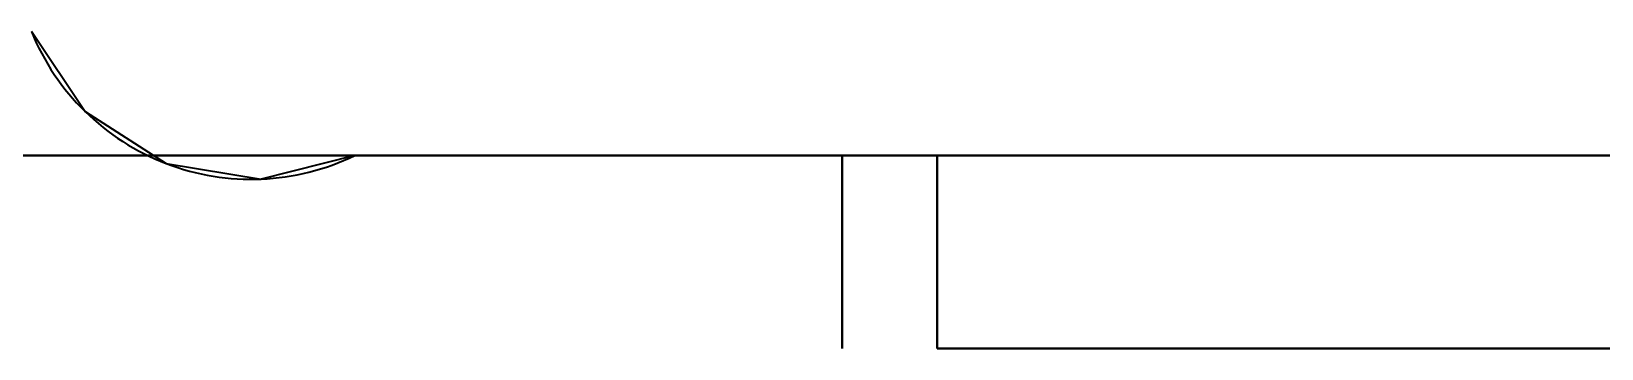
# Model space of a CAD drawing. Header units: millimetres. Extents: x -278 to 308, y -753 to -403.
# Drawn here: x -117.4 to 15, y -609.6 to -582.9 of the extents above; entities that cross this region are included whole.
import ezdxf

# ---------------------------------------------------------------- set-up
doc = ezdxf.new("R2010")
doc.units = ezdxf.units.MM
doc.header["$LTSCALE"] = 5
doc.linetypes.add('AUSGEZOGEN', pattern=[0])
doc.layers.add('2', color=7, linetype='Continuous')

# ---------------------------------------------------------------- blocks, each defined once
blk = doc.blocks.new('AnonymMegaMac_nNn03')
at = {"layer": '2', "color": 7, "linetype": 'AUSGEZOGEN', "lineweight": 35}
for p, q in [((-117.39, -582.87), (-112.86, -589.62)), ((-112.86, -589.62), (-106.03, -594.02)), ((-106.03, -594.02), (-98.01, -595.33)), ((-90.13, -593.34), (-98.01, -595.33)), ((222.97, -593.34), (-90.13, -593.34)), ((222.97, -593.34), (-90.13, -593.34)), ((-90.13, -593.34), (222.97, -593.34)), ((-90.13, -593.34), (222.97, -593.34)), ((222.97, -593.34), (-90.13, -593.34)), ((-90.13, -593.34), (222.97, -593.34))]:
    blk.add_line(p, q, dxfattribs=at)
blk.add_arc((-98.86, -575.35), 20, 202.1152, 295.8838, dxfattribs=at)
blk.add_arc((-98.86, -575.35), 20, 202.1152, 295.8838, dxfattribs=at)
blk.add_arc((-98.86, -575.35), 20, 202.1152, 295.8838, dxfattribs=at)
blk.add_arc((-98.86, -575.35), 20, 202.1152, 295.8838, dxfattribs=at)
blk = doc.blocks.new('AnonymMegaMac_nNn02')
blk.add_blockref('AnonymMegaMac_nNn03', (0, 0))
blk = doc.blocks.new('AnonymMegaMac_nNn01')
blk.add_blockref('AnonymMegaMac_nNn02', (0, 0))
blk = doc.blocks.new('AnonymMegaMac_nNn06')
at = {"layer": '2', "color": 7, "linetype": 'AUSGEZOGEN', "lineweight": 35}
for p, q in [((-90.13, -593.34), (222.97, -593.34)), ((222.97, -593.34), (-90.13, -593.34)), ((-90.13, -593.34), (222.97, -593.34)), ((222.97, -593.34), (-90.13, -593.34)), ((-49.03, -593.34), (-41.03, -593.34)), ((-41.03, -593.34), (-49.03, -593.34)), ((-49.03, -609.64), (-49.03, -593.34)), ((-49.03, -593.34), (-49.03, -609.64)), ((-41.03, -593.34), (-41.03, -609.64)), ((222.97, -593.34), (-41.03, -593.34)), ((-41.03, -609.64), (-41.03, -593.34)), ((-41.03, -593.34), (222.97, -593.34)), ((222.97, -593.34), (-41.03, -593.34)), ((-41.03, -593.34), (222.97, -593.34)), ((-41.03, -609.64), (222.97, -609.64)), ((222.97, -609.64), (-41.03, -609.64)), ((-41.03, -609.64), (222.97, -609.64)), ((222.97, -609.64), (-41.03, -609.64))]:
    blk.add_line(p, q, dxfattribs=at)
blk.add_arc((-98.86, -575.35), 20, 202.1152, 295.8838, dxfattribs=at)
blk.add_arc((-98.86, -575.35), 20, 202.1152, 295.8838, dxfattribs=at)
blk = doc.blocks.new('AnonymMegaMac_nNn05')
blk.add_blockref('AnonymMegaMac_nNn06', (0, 0))
blk = doc.blocks.new('AnonymMegaMac_nNn04')
blk.add_blockref('AnonymMegaMac_nNn05', (0, 0))
blk = doc.blocks.new('AnonymMegaMac_nNn07')
at = {"layer": '2', "color": 7, "linetype": 'AUSGEZOGEN', "lineweight": 35}
for p, q in [((222.97, -593.34), (-90.13, -593.34)), ((-90.13, -593.34), (222.97, -593.34)), ((-90.13, -593.34), (222.97, -593.34)), ((222.97, -593.34), (-90.13, -593.34))]:
    blk.add_line(p, q, dxfattribs=at)
blk.add_arc((-98.86, -575.35), 20, 202.1152, 295.8838, dxfattribs=at)
blk.add_arc((-98.86, -575.35), 20, 202.1152, 295.8838, dxfattribs=at)
blk = doc.blocks.new('AnonymMegaMac_nNn08')
at = {"layer": '2', "color": 7, "linetype": 'AUSGEZOGEN', "lineweight": 35}
for p, q in [((222.97, -593.34), (-90.13, -593.34)), ((-90.13, -593.34), (222.97, -593.34)), ((-90.13, -593.34), (222.97, -593.34)), ((222.97, -593.34), (-90.13, -593.34))]:
    blk.add_line(p, q, dxfattribs=at)
blk.add_arc((-98.86, -575.35), 20, 202.1152, 295.8838, dxfattribs=at)
blk.add_arc((-98.86, -575.35), 20, 202.1152, 295.8838, dxfattribs=at)
blk = doc.blocks.new('AnonymMegaMac_nNn09')
at = {"layer": '2', "color": 7, "linetype": 'AUSGEZOGEN', "lineweight": 35}
for p, q in [((222.97, -593.34), (-90.13, -593.34)), ((-90.13, -593.34), (222.97, -593.34)), ((-90.13, -593.34), (222.97, -593.34)), ((222.97, -593.34), (-90.13, -593.34))]:
    blk.add_line(p, q, dxfattribs=at)
blk.add_arc((-98.86, -575.35), 20, 202.1152, 295.8838, dxfattribs=at)
blk.add_arc((-98.86, -575.35), 20, 202.1152, 295.8838, dxfattribs=at)
blk = doc.blocks.new('AnonymMegaMac_nNn011')
at = {"layer": '2', "color": 7, "linetype": 'AUSGEZOGEN', "lineweight": 35}
for p, q in [((-90.13, -593.34), (222.97, -593.34)), ((222.97, -593.34), (-90.13, -593.34)), ((-90.13, -593.34), (222.97, -593.34)), ((222.97, -593.34), (-90.13, -593.34)), ((-49.03, -593.34), (-41.03, -593.34)), ((-41.03, -593.34), (-49.03, -593.34)), ((-49.03, -609.64), (-49.03, -593.34)), ((-49.03, -593.34), (-49.03, -609.64)), ((-41.03, -593.34), (-41.03, -609.64)), ((222.97, -593.34), (-41.03, -593.34)), ((-41.03, -609.64), (-41.03, -593.34)), ((-41.03, -593.34), (222.97, -593.34)), ((222.97, -593.34), (-41.03, -593.34)), ((-41.03, -593.34), (222.97, -593.34)), ((-41.03, -609.64), (222.97, -609.64)), ((222.97, -609.64), (-41.03, -609.64)), ((-41.03, -609.64), (222.97, -609.64)), ((222.97, -609.64), (-41.03, -609.64))]:
    blk.add_line(p, q, dxfattribs=at)
blk.add_arc((-98.86, -575.35), 20, 202.1152, 295.8838, dxfattribs=at)
blk.add_arc((-98.86, -575.35), 20, 202.1152, 295.8838, dxfattribs=at)
blk = doc.blocks.new('AnonymMegaMac_nNn010')
blk.add_blockref('AnonymMegaMac_nNn011', (0, 0))
blk = doc.blocks.new('AnonymMegaMac_nNn014')
at = {"layer": '2', "color": 7, "linetype": 'AUSGEZOGEN', "lineweight": 35}
for p, q in [((-117.39, -582.87), (-112.86, -589.62)), ((-112.86, -589.62), (-106.03, -594.02)), ((-106.03, -594.02), (-98.01, -595.33)), ((-90.13, -593.34), (-98.01, -595.33)), ((222.97, -593.34), (-90.13, -593.34)), ((222.97, -593.34), (-90.13, -593.34)), ((-90.13, -593.34), (222.97, -593.34)), ((-90.13, -593.34), (222.97, -593.34)), ((222.97, -593.34), (-90.13, -593.34)), ((-90.13, -593.34), (222.97, -593.34))]:
    blk.add_line(p, q, dxfattribs=at)
blk.add_arc((-98.86, -575.35), 20, 202.1152, 295.8838, dxfattribs=at)
blk.add_arc((-98.86, -575.35), 20, 202.1152, 295.8838, dxfattribs=at)
blk.add_arc((-98.86, -575.35), 20, 202.1152, 295.8838, dxfattribs=at)
blk.add_arc((-98.86, -575.35), 20, 202.1152, 295.8838, dxfattribs=at)
blk = doc.blocks.new('AnonymMegaMac_nNn013')
blk.add_blockref('AnonymMegaMac_nNn014', (0, 0))
blk = doc.blocks.new('AnonymMegaMac_nNn012')
blk.add_blockref('AnonymMegaMac_nNn013', (0, 0))
blk = doc.blocks.new('AnonymMegaMac_nNn017')
at = {"layer": '2', "color": 7, "linetype": 'AUSGEZOGEN', "lineweight": 35}
for p, q in [((-90.13, -593.34), (222.97, -593.34)), ((222.97, -593.34), (-90.13, -593.34)), ((-90.13, -593.34), (222.97, -593.34)), ((222.97, -593.34), (-90.13, -593.34)), ((-49.03, -593.34), (-41.03, -593.34)), ((-41.03, -593.34), (-49.03, -593.34)), ((-49.03, -609.64), (-49.03, -593.34)), ((-49.03, -593.34), (-49.03, -609.64)), ((-41.03, -593.34), (-41.03, -609.64)), ((222.97, -593.34), (-41.03, -593.34)), ((-41.03, -609.64), (-41.03, -593.34)), ((-41.03, -593.34), (222.97, -593.34)), ((222.97, -593.34), (-41.03, -593.34)), ((-41.03, -593.34), (222.97, -593.34)), ((-41.03, -609.64), (222.97, -609.64)), ((222.97, -609.64), (-41.03, -609.64)), ((-41.03, -609.64), (222.97, -609.64)), ((222.97, -609.64), (-41.03, -609.64))]:
    blk.add_line(p, q, dxfattribs=at)
blk.add_arc((-98.86, -575.35), 20, 202.1152, 295.8838, dxfattribs=at)
blk.add_arc((-98.86, -575.35), 20, 202.1152, 295.8838, dxfattribs=at)
blk = doc.blocks.new('AnonymMegaMac_nNn016')
blk.add_blockref('AnonymMegaMac_nNn017', (0, 0))
blk = doc.blocks.new('AnonymMegaMac_nNn015')
blk.add_blockref('AnonymMegaMac_nNn016', (0, 0))
blk = doc.blocks.new('AnonymMegaMac_nNn018')
at = {"layer": '2', "color": 7, "linetype": 'AUSGEZOGEN', "lineweight": 35}
for p, q in [((222.97, -593.34), (-90.13, -593.34)), ((-90.13, -593.34), (222.97, -593.34)), ((-90.13, -593.34), (222.97, -593.34)), ((222.97, -593.34), (-90.13, -593.34))]:
    blk.add_line(p, q, dxfattribs=at)
blk.add_arc((-98.86, -575.35), 20, 202.1152, 295.8838, dxfattribs=at)
blk.add_arc((-98.86, -575.35), 20, 202.1152, 295.8838, dxfattribs=at)
blk = doc.blocks.new('AnonymMegaMac_nNn019')
at = {"layer": '2', "color": 7, "linetype": 'AUSGEZOGEN', "lineweight": 35}
for p, q in [((222.97, -593.34), (-90.13, -593.34)), ((-90.13, -593.34), (222.97, -593.34)), ((-90.13, -593.34), (222.97, -593.34)), ((222.97, -593.34), (-90.13, -593.34))]:
    blk.add_line(p, q, dxfattribs=at)
blk.add_arc((-98.86, -575.35), 20, 202.1152, 295.8838, dxfattribs=at)
blk.add_arc((-98.86, -575.35), 20, 202.1152, 295.8838, dxfattribs=at)
blk = doc.blocks.new('AnonymMegaMac_nNn020')
at = {"layer": '2', "color": 7, "linetype": 'AUSGEZOGEN', "lineweight": 35}
for p, q in [((222.97, -593.34), (-90.13, -593.34)), ((-90.13, -593.34), (222.97, -593.34)), ((-90.13, -593.34), (222.97, -593.34)), ((222.97, -593.34), (-90.13, -593.34))]:
    blk.add_line(p, q, dxfattribs=at)
blk.add_arc((-98.86, -575.35), 20, 202.1152, 295.8838, dxfattribs=at)
blk.add_arc((-98.86, -575.35), 20, 202.1152, 295.8838, dxfattribs=at)
blk = doc.blocks.new('AnonymMegaMac_nNn022')
at = {"layer": '2', "color": 7, "linetype": 'AUSGEZOGEN', "lineweight": 35}
for p, q in [((-90.13, -593.34), (222.97, -593.34)), ((222.97, -593.34), (-90.13, -593.34)), ((-90.13, -593.34), (222.97, -593.34)), ((222.97, -593.34), (-90.13, -593.34)), ((-49.03, -593.34), (-41.03, -593.34)), ((-41.03, -593.34), (-49.03, -593.34)), ((-49.03, -609.64), (-49.03, -593.34)), ((-49.03, -593.34), (-49.03, -609.64)), ((-41.03, -593.34), (-41.03, -609.64)), ((222.97, -593.34), (-41.03, -593.34)), ((-41.03, -609.64), (-41.03, -593.34)), ((-41.03, -593.34), (222.97, -593.34)), ((222.97, -593.34), (-41.03, -593.34)), ((-41.03, -593.34), (222.97, -593.34)), ((-41.03, -609.64), (222.97, -609.64)), ((222.97, -609.64), (-41.03, -609.64)), ((-41.03, -609.64), (222.97, -609.64)), ((222.97, -609.64), (-41.03, -609.64))]:
    blk.add_line(p, q, dxfattribs=at)
blk.add_arc((-98.86, -575.35), 20, 202.1152, 295.8838, dxfattribs=at)
blk.add_arc((-98.86, -575.35), 20, 202.1152, 295.8838, dxfattribs=at)
blk = doc.blocks.new('AnonymMegaMac_nNn021')
blk.add_blockref('AnonymMegaMac_nNn022', (0, 0))
blk = doc.blocks.new('AnonymMegaMac_nNn00')
for name in ['AnonymMegaMac_nNn01', 'AnonymMegaMac_nNn04', 'AnonymMegaMac_nNn07', 'AnonymMegaMac_nNn08', 'AnonymMegaMac_nNn09', 'AnonymMegaMac_nNn010', 'AnonymMegaMac_nNn012', 'AnonymMegaMac_nNn015', 'AnonymMegaMac_nNn018', 'AnonymMegaMac_nNn019', 'AnonymMegaMac_nNn020', 'AnonymMegaMac_nNn021']:
    blk.add_blockref(name, (0, 0))
blk = doc.blocks.new('AnonymMegaMac_nNn026')
at = {"layer": '2', "color": 7, "linetype": 'AUSGEZOGEN', "lineweight": 35}
for p, q in [((-192.97, -593.34), (120.12, -593.34)), ((-192.97, -593.34), (120.12, -593.34)), ((120.12, -593.34), (-192.97, -593.34)), ((120.12, -593.34), (-192.97, -593.34)), ((-192.97, -593.34), (120.12, -593.34)), ((120.12, -593.34), (-192.97, -593.34))]:
    blk.add_line(p, q, dxfattribs=at)
blk = doc.blocks.new('AnonymMegaMac_nNn025')
blk.add_blockref('AnonymMegaMac_nNn026', (0, 0))
blk = doc.blocks.new('AnonymMegaMac_nNn024')
blk.add_blockref('AnonymMegaMac_nNn025', (0, 0))
blk = doc.blocks.new('AnonymMegaMac_nNn027')
at = {"layer": '2', "color": 7, "linetype": 'AUSGEZOGEN', "lineweight": 35}
for p, q in [((-192.97, -593.34), (120.12, -593.34)), ((120.12, -593.34), (-192.97, -593.34)), ((120.12, -593.34), (-192.97, -593.34)), ((-192.97, -593.34), (120.12, -593.34))]:
    blk.add_line(p, q, dxfattribs=at)
blk = doc.blocks.new('AnonymMegaMac_nNn028')
at = {"layer": '2', "color": 7, "linetype": 'AUSGEZOGEN', "lineweight": 35}
for p, q in [((-192.97, -593.34), (120.12, -593.34)), ((120.12, -593.34), (-192.97, -593.34)), ((120.12, -593.34), (-192.97, -593.34)), ((-192.97, -593.34), (120.12, -593.34))]:
    blk.add_line(p, q, dxfattribs=at)
blk = doc.blocks.new('AnonymMegaMac_nNn029')
at = {"layer": '2', "color": 7, "linetype": 'AUSGEZOGEN', "lineweight": 35}
for p, q in [((-192.97, -593.34), (120.12, -593.34)), ((120.12, -593.34), (-192.97, -593.34)), ((120.12, -593.34), (-192.97, -593.34)), ((-192.97, -593.34), (120.12, -593.34))]:
    blk.add_line(p, q, dxfattribs=at)
blk = doc.blocks.new('AnonymMegaMac_nNn030')
at = {"layer": '2', "color": 7, "linetype": 'AUSGEZOGEN', "lineweight": 35}
for p, q in [((-192.97, -593.34), (120.12, -593.34)), ((120.12, -593.34), (-192.97, -593.34)), ((120.12, -593.34), (-192.97, -593.34)), ((-192.97, -593.34), (120.12, -593.34))]:
    blk.add_line(p, q, dxfattribs=at)
blk = doc.blocks.new('AnonymMegaMac_nNn031')
at = {"layer": '2', "color": 7, "linetype": 'AUSGEZOGEN', "lineweight": 35}
for p, q in [((-192.97, -593.34), (120.12, -593.34)), ((120.12, -593.34), (-192.97, -593.34)), ((120.12, -593.34), (-192.97, -593.34)), ((-192.97, -593.34), (120.12, -593.34))]:
    blk.add_line(p, q, dxfattribs=at)
blk = doc.blocks.new('AnonymMegaMac_nNn034')
at = {"layer": '2', "color": 7, "linetype": 'AUSGEZOGEN', "lineweight": 35}
for p, q in [((-192.97, -593.34), (120.12, -593.34)), ((-192.97, -593.34), (120.12, -593.34)), ((120.12, -593.34), (-192.97, -593.34)), ((120.12, -593.34), (-192.97, -593.34)), ((-192.97, -593.34), (120.12, -593.34)), ((120.12, -593.34), (-192.97, -593.34))]:
    blk.add_line(p, q, dxfattribs=at)
blk = doc.blocks.new('AnonymMegaMac_nNn033')
blk.add_blockref('AnonymMegaMac_nNn034', (0, 0))
blk = doc.blocks.new('AnonymMegaMac_nNn032')
blk.add_blockref('AnonymMegaMac_nNn033', (0, 0))
blk = doc.blocks.new('AnonymMegaMac_nNn035')
at = {"layer": '2', "color": 7, "linetype": 'AUSGEZOGEN', "lineweight": 35}
for p, q in [((-192.97, -593.34), (120.12, -593.34)), ((120.12, -593.34), (-192.97, -593.34)), ((120.12, -593.34), (-192.97, -593.34)), ((-192.97, -593.34), (120.12, -593.34))]:
    blk.add_line(p, q, dxfattribs=at)
blk = doc.blocks.new('AnonymMegaMac_nNn036')
at = {"layer": '2', "color": 7, "linetype": 'AUSGEZOGEN', "lineweight": 35}
for p, q in [((-192.97, -593.34), (120.12, -593.34)), ((120.12, -593.34), (-192.97, -593.34)), ((120.12, -593.34), (-192.97, -593.34)), ((-192.97, -593.34), (120.12, -593.34))]:
    blk.add_line(p, q, dxfattribs=at)
blk = doc.blocks.new('AnonymMegaMac_nNn037')
at = {"layer": '2', "color": 7, "linetype": 'AUSGEZOGEN', "lineweight": 35}
for p, q in [((-192.97, -593.34), (120.12, -593.34)), ((120.12, -593.34), (-192.97, -593.34)), ((120.12, -593.34), (-192.97, -593.34)), ((-192.97, -593.34), (120.12, -593.34))]:
    blk.add_line(p, q, dxfattribs=at)
blk = doc.blocks.new('AnonymMegaMac_nNn038')
at = {"layer": '2', "color": 7, "linetype": 'AUSGEZOGEN', "lineweight": 35}
for p, q in [((-192.97, -593.34), (120.12, -593.34)), ((120.12, -593.34), (-192.97, -593.34)), ((120.12, -593.34), (-192.97, -593.34)), ((-192.97, -593.34), (120.12, -593.34))]:
    blk.add_line(p, q, dxfattribs=at)
blk = doc.blocks.new('AnonymMegaMac_nNn039')
at = {"layer": '2', "color": 7, "linetype": 'AUSGEZOGEN', "lineweight": 35}
for p, q in [((-192.97, -593.34), (120.12, -593.34)), ((120.12, -593.34), (-192.97, -593.34)), ((120.12, -593.34), (-192.97, -593.34)), ((-192.97, -593.34), (120.12, -593.34))]:
    blk.add_line(p, q, dxfattribs=at)
blk = doc.blocks.new('AnonymMegaMac_nNn023')
for name in ['AnonymMegaMac_nNn024', 'AnonymMegaMac_nNn027', 'AnonymMegaMac_nNn028', 'AnonymMegaMac_nNn029', 'AnonymMegaMac_nNn030', 'AnonymMegaMac_nNn031', 'AnonymMegaMac_nNn032', 'AnonymMegaMac_nNn035', 'AnonymMegaMac_nNn036', 'AnonymMegaMac_nNn037', 'AnonymMegaMac_nNn038', 'AnonymMegaMac_nNn039']:
    blk.add_blockref(name, (0, 0))

msp = doc.modelspace()

# ---------------------------------------------------------------- block references
for name in ['AnonymMegaMac_nNn00', 'AnonymMegaMac_nNn023']:
    msp.add_blockref(name, (0, 0))

doc.saveas('drawing.dxf')
